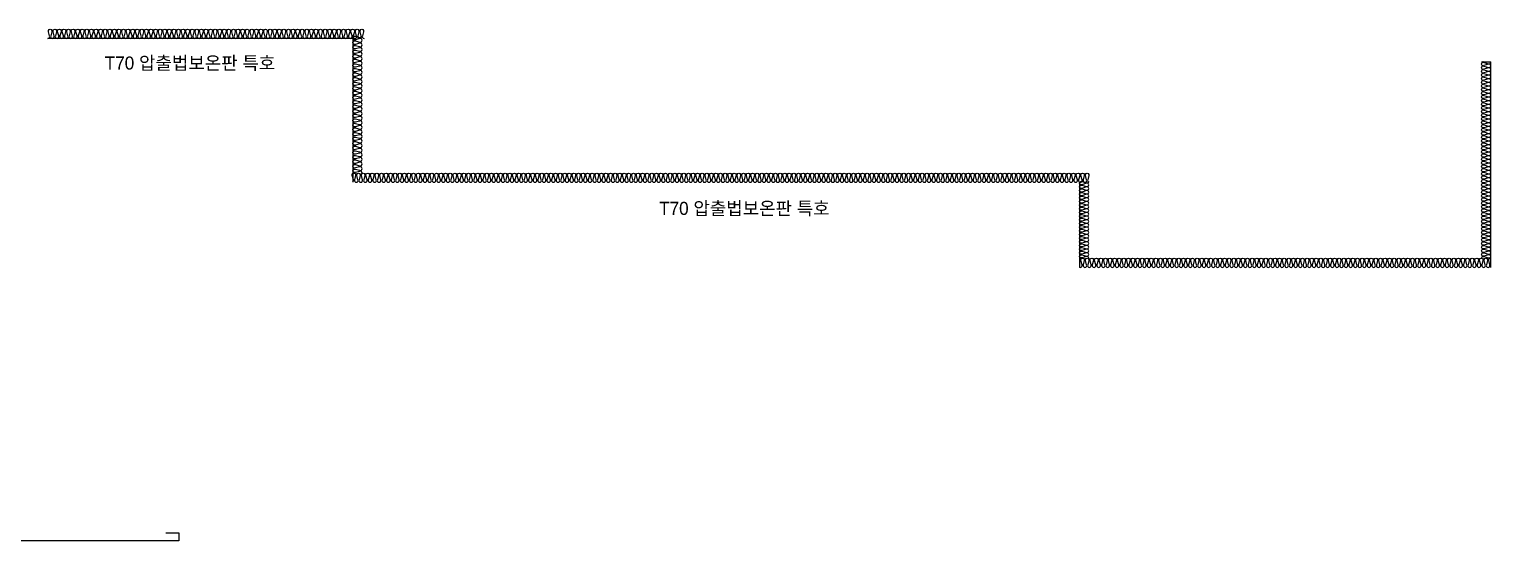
# Model space of a CAD drawing. Header units: millimetres. Extents: x -75040 to 92617, y -36837 to 48530.
# Drawn here: x 77658 to 88820, y -4460 to -550 of the extents above; entities that cross this region are included whole.
import ezdxf

# ---------------------------------------------------------------- set-up
doc = ezdxf.new("R2010")
doc.units = ezdxf.units.MM
doc.header["$LTSCALE"] = 60
for name, color, linetype in [('A-HAT-MATL', 8, 'Continuous'), ('A-버림CONC', 5, 'Continuous'), ('ISL', 251, 'Continuous')]:
    doc.layers.add(name, color=color, linetype=linetype)
doc.layers.add('NOPLOT-TEXT', color=11, linetype='Continuous', plot=False)
doc.styles.add('Gtx', font='')
doc.styles.get('Gtx').set_extended_font_data('Dotum')

msp = doc.modelspace()

# ---------------------------------------------------------------- linework, layer by layer
at = {"layer": 'A-HAT-MATL'}
for p, q in [((80130, -620), (77800, -620)), ((80130, -620), (80130, -1720)), ((88750, -800), (88820, -800)), ((88820, -2370), (88820, -800)), ((85680, -1720), (85680, -2370))]:
    msp.add_line(p, q, dxfattribs=at)
at = {"layer": 'A-HAT-MATL', "elevation": 0}
for points in [[(77800, -620, 0.5248557), (77813.1, -601), (77804.4, -569, -1.4491979), (77830.6, -569), (77821.9, -601, 0.5248557), (77835, -620, 0.5248557), (77848.1, -601), (77839.4, -569, -1.4491979), (77865.6, -569), (77856.9, -601, 0.5248557), (77870, -620, 0.5248557), (77883.1, -601), (77874.4, -569, -1.4491979), (77900.6, -569), (77891.9, -601, 0.5248557), (77905, -620, 0.5248557), (77918.1, -601), (77909.4, -569, -1.4491979), (77935.6, -569), (77926.9, -601, 0.5248557), (77940, -620, 0.5248557), (77953.1, -601), (77944.4, -569, -1.4491979), (77970.6, -569), (77961.9, -601, 0.5248557), (77975, -620, 0.5248557), (77988.1, -601), (77979.4, -569, -1.4491979), (78005.6, -569), (77996.9, -601, 0.5248557), (78010, -620, 0.5248557), (78023.1, -601), (78014.4, -569, -1.4491979), (78040.6, -569), (78031.9, -601, 0.5248557), (78045, -620, 0.5248557), (78058.1, -601), (78049.4, -569, -1.4491979), (78075.6, -569), (78066.9, -601, 0.5248557), (78080, -620, 0.5248557), (78093.1, -601), (78084.4, -569, -1.4491979), (78110.6, -569), (78101.9, -601, 0.5248557), (78115, -620, 0.5248557), (78128.1, -601), (78119.4, -569, -1.4491979), (78145.6, -569), (78136.9, -601, 0.5248557), (78150, -620, 0.5248557), (78163.1, -601), (78154.4, -569, -1.4491979), (78180.6, -569), (78171.9, -601, 0.5248557), (78185, -620, 0.5248557), (78198.1, -601), (78189.4, -569, -1.4491979), (78215.6, -569), (78206.9, -601, 0.5248557), (78220, -620, 0.5248557), (78233.1, -601), (78224.4, -569, -1.4491979), (78250.6, -569), (78241.9, -601, 0.5248557), (78255, -620, 0.5248557), (78268.1, -601), (78259.4, -569, -1.4491979), (78285.6, -569), (78276.9, -601, 0.5248557), (78290, -620, 0.5248557), (78303.1, -601), (78294.4, -569, -1.4491979), (78320.6, -569), (78311.9, -601, 0.5248557), (78325, -620, 0.5248557), (78338.1, -601), (78329.4, -569, -1.4491979), (78355.6, -569), (78346.9, -601, 0.5248557), (78360, -620, 0.5248557), (78373.1, -601), (78364.4, -569, -1.4491979), (78390.6, -569), (78381.9, -601, 0.5248557), (78395, -620, 0.5248557), (78408.1, -601), (78399.4, -569, -1.4491979), (78425.6, -569), (78416.9, -601, 0.5248557), (78430, -620, 0.5248557), (78443.1, -601), (78434.4, -569, -1.4491979), (78460.6, -569), (78451.9, -601, 0.5248557), (78465, -620, 0.5248557), (78478.1, -601), (78469.4, -569, -1.4491979), (78495.6, -569), (78486.9, -601, 0.5248557), (78500, -620, 0.5248557), (78513.1, -601), (78504.4, -569, -1.4491979), (78530.6, -569), (78521.9, -601, 0.5248557), (78535, -620, 0.5248557), (78548.1, -601), (78539.4, -569, -1.4491979), (78565.6, -569), (78556.9, -601, 0.5248557), (78570, -620, 0.5248557), (78583.1, -601), (78574.4, -569, -1.4491979), (78600.6, -569), (78591.9, -601, 0.5248557), (78605, -620, 0.5248557), (78618.1, -601), (78609.4, -569, -1.4491979), (78635.6, -569), (78626.9, -601, 0.5248557), (78640, -620, 0.5248557), (78653.1, -601), (78644.4, -569, -1.4491979), (78670.6, -569), (78661.9, -601, 0.5248557), (78675, -620, 0.5248557), (78688.1, -601), (78679.4, -569, -1.4491979), (78705.6, -569), (78696.9, -601, 0.5248557), (78710, -620, 0.5248557), (78723.1, -601), (78714.4, -569, -1.4491979), (78740.6, -569), (78731.9, -601, 0.5248557), (78745, -620, 0.5248557), (78758.1, -601), (78749.4, -569, -1.4491979), (78775.6, -569), (78766.9, -601, 0.5248557), (78780, -620, 0.5248557), (78793.1, -601), (78784.4, -569, -1.4491979), (78810.6, -569), (78801.9, -601, 0.5248557), (78815, -620, 0.5248557), (78828.1, -601), (78819.4, -569, -1.4491979), (78845.6, -569), (78836.9, -601, 0.5248557), (78850, -620, 0.5248557), (78863.1, -601), (78854.4, -569, -1.4491979), (78880.6, -569), (78871.9, -601, 0.5248557), (78885, -620, 0.5248557), (78898.1, -601), (78889.4, -569, -1.4491979), (78915.6, -569), (78906.9, -601, 0.5248557), (78920, -620, 0.5248557), (78933.1, -601), (78924.4, -569, -1.4491979), (78950.6, -569), (78941.9, -601, 0.5248557), (78955, -620, 0.5248557), (78968.1, -601), (78959.4, -569, -1.4491979), (78985.6, -569), (78976.9, -601, 0.5248557), (78990, -620, 0.5248557), (79003.1, -601), (78994.4, -569, -1.4491979), (79020.6, -569), (79011.9, -601, 0.5248557), (79025, -620, 0.5248557), (79038.1, -601), (79029.4, -569, -1.4491979), (79055.6, -569), (79046.9, -601, 0.5248557), (79060, -620, 0.5248557), (79073.1, -601), (79064.4, -569, -1.4491979), (79090.6, -569), (79081.9, -601, 0.5248557), (79095, -620, 0.5248557), (79108.1, -601), (79099.4, -569, -1.4491979), (79125.6, -569), (79116.9, -601, 0.5248557), (79130, -620, 0.5248557), (79143.1, -601), (79134.4, -569, -1.4491979), (79160.6, -569), (79151.9, -601, 0.5248557), (79165, -620, 0.5248557), (79178.1, -601), (79169.4, -569, -1.4491979), (79195.6, -569), (79186.9, -601, 0.5248557), (79200, -620, 0.5248557), (79213.1, -601), (79204.4, -569, -1.4491979), (79230.6, -569), (79221.9, -601, 0.5248557), (79235, -620, 0.5248557), (79248.1, -601), (79239.4, -569, -1.4491979), (79265.6, -569), (79256.9, -601, 0.5248557), (79270, -620, 0.5248557), (79283.1, -601), (79274.4, -569, -1.4491979), (79300.6, -569), (79291.9, -601, 0.5248557), (79305, -620, 0.5248557), (79318.1, -601), (79309.4, -569, -1.4491979), (79335.6, -569), (79326.9, -601, 0.5248557), (79340, -620, 0.5248557), (79353.1, -601), (79344.4, -569, -1.4491979), (79370.6, -569), (79361.9, -601, 0.5248557), (79375, -620, 0.5248557), (79388.1, -601), (79379.4, -569, -1.4491979), (79405.6, -569), (79396.9, -601, 0.5248557), (79410, -620, 0.5248557), (79423.1, -601), (79414.4, -569, -1.4491979), (79440.6, -569), (79431.9, -601, 0.5248557), (79445, -620, 0.5248557), (79458.1, -601), (79449.4, -569, -1.4491979), (79475.6, -569), (79466.9, -601, 0.5248557), (79480, -620, 0.5248557), (79493.1, -601), (79484.4, -569, -1.4491979), (79510.6, -569), (79501.9, -601, 0.5248557), (79515, -620, 0.5248557), (79528.1, -601), (79519.4, -569, -1.4491979), (79545.6, -569), (79536.9, -601, 0.5248557), (79550, -620, 0.5248557), (79563.1, -601), (79554.4, -569, -1.4491979), (79580.6, -569), (79571.9, -601, 0.5248557), (79585, -620, 0.5248557), (79598.1, -601), (79589.4, -569, -1.4491979), (79615.6, -569), (79606.9, -601, 0.5248557), (79620, -620, 0.5248557), (79633.1, -601), (79624.4, -569, -1.4491979), (79650.6, -569), (79641.9, -601, 0.5248557), (79655, -620, 0.5248557), (79668.1, -601), (79659.4, -569, -1.4491979), (79685.6, -569), (79676.9, -601, 0.5248557), (79690, -620, 0.5248557), (79703.1, -601), (79694.4, -569, -1.4491979), (79720.6, -569), (79711.9, -601, 0.5248557), (79725, -620, 0.5248557), (79738.1, -601), (79729.4, -569, -1.4491979), (79755.6, -569), (79746.9, -601, 0.5248557), (79760, -620, 0.5248557), (79773.1, -601), (79764.4, -569, -1.4491979), (79790.6, -569), (79781.9, -601, 0.5248557), (79795, -620, 0.5248557), (79808.1, -601), (79799.4, -569, -1.4491979), (79825.6, -569), (79816.9, -601, 0.5248557), (79830, -620, 0.5248557), (79843.1, -601), (79834.4, -569, -1.4491979), (79860.6, -569), (79851.9, -601, 0.5248557), (79865, -620, 0.5248557), (79878.1, -601), (79869.4, -569, -1.4491979), (79895.6, -569), (79886.9, -601, 0.5248557), (79900, -620, 0.5248557), (79913.1, -601), (79904.4, -569, -1.4491979), (79930.6, -569), (79921.9, -601, 0.5248557), (79935, -620, 0.5248557), (79948.1, -601), (79939.4, -569, -1.4491979), (79965.6, -569), (79956.9, -601, 0.5248557), (79970, -620, 0.5248557), (79983.1, -601), (79974.4, -569, -1.4491979), (80000.6, -569), (79991.9, -601, 0.5248557), (80005, -620, 0.5248557), (80018.1, -601), (80009.4, -569, -1.4491979), (80035.6, -569), (80026.9, -601, 0.5248557), (80040, -620, 0.5248557), (80053.1, -601), (80044.4, -569, -1.4491979), (80070.6, -569), (80061.9, -601, 0.5248557), (80075, -620, 0.5248557), (80088.1, -601), (80079.4, -569, -1.4491979), (80105.6, -569), (80096.9, -601, 0.5248557), (80110, -620, 0.5248557), (80123.1, -601), (80114.4, -569, -1.4491979), (80140.6, -569), (80131.9, -601, 0.5248557), (80145, -620, 0.5248557), (80158.1, -601), (80149.4, -569, -1.4491979), (80175.6, -569), (80166.9, -601, 0.5248557), (80180, -620, 0.5248557), (80193.1, -601), (80184.4, -569, -1.4491979), (80210.6, -569), (80201.9, -601, 0.5248557), (80215, -620)], [(80200, -1650, 0.5248557), (80181, -1636.9), (80149, -1645.6, -1.4491979), (80149, -1619.4), (80181, -1628.1, 0.5248557), (80200, -1615, 0.5248557), (80181, -1601.9), (80149, -1610.6, -1.4491979), (80149, -1584.4), (80181, -1593.1, 0.5248557), (80200, -1580, 0.5248557), (80181, -1566.9), (80149, -1575.6, -1.4491979), (80149, -1549.4), (80181, -1558.1, 0.5248557), (80200, -1545, 0.5248557), (80181, -1531.9), (80149, -1540.6, -1.4491979), (80149, -1514.4), (80181, -1523.1, 0.5248557), (80200, -1510, 0.5248557), (80181, -1496.9), (80149, -1505.6, -1.4491979), (80149, -1479.4), (80181, -1488.1, 0.5248557), (80200, -1475, 0.5248557), (80181, -1461.9), (80149, -1470.6, -1.4491979), (80149, -1444.4), (80181, -1453.1, 0.5248557), (80200, -1440, 0.5248557), (80181, -1426.9), (80149, -1435.6, -1.4491979), (80149, -1409.4), (80181, -1418.1, 0.5248557), (80200, -1405, 0.5248557), (80181, -1391.9), (80149, -1400.6, -1.4491979), (80149, -1374.4), (80181, -1383.1, 0.5248557), (80200, -1370, 0.5248557), (80181, -1356.9), (80149, -1365.6, -1.4491979), (80149, -1339.4), (80181, -1348.1, 0.5248557), (80200, -1335, 0.5248557), (80181, -1321.9), (80149, -1330.6, -1.4491979), (80149, -1304.4), (80181, -1313.1, 0.5248557), (80200, -1300, 0.5248557), (80181, -1286.9), (80149, -1295.6, -1.4491979), (80149, -1269.4), (80181, -1278.1, 0.5248557), (80200, -1265, 0.5248557), (80181, -1251.9), (80149, -1260.6, -1.4491979), (80149, -1234.4), (80181, -1243.1, 0.5248557), (80200, -1230, 0.5248557), (80181, -1216.9), (80149, -1225.6, -1.4491979), (80149, -1199.4), (80181, -1208.1, 0.5248557), (80200, -1195, 0.5248557), (80181, -1181.9), (80149, -1190.6, -1.4491979), (80149, -1164.4), (80181, -1173.1, 0.5248557), (80200, -1160, 0.5248557), (80181, -1146.9), (80149, -1155.6, -1.4491979), (80149, -1129.4), (80181, -1138.1, 0.5248557), (80200, -1125, 0.5248557), (80181, -1111.9), (80149, -1120.6, -1.4491979), (80149, -1094.4), (80181, -1103.1, 0.5248557), (80200, -1090, 0.5248557), (80181, -1076.9), (80149, -1085.6, -1.4491979), (80149, -1059.4), (80181, -1068.1, 0.5248557), (80200, -1055, 0.5248557), (80181, -1041.9), (80149, -1050.6, -1.4491979), (80149, -1024.4), (80181, -1033.1, 0.5248557), (80200, -1020, 0.5248557), (80181, -1006.9), (80149, -1015.6, -1.4491979), (80149, -989.4), (80181, -998.1, 0.5248557), (80200, -985, 0.5248557), (80181, -971.9), (80149, -980.6, -1.4491979), (80149, -954.4), (80181, -963.1, 0.5248557), (80200, -950, 0.5248557), (80181, -936.9), (80149, -945.6, -1.4491979), (80149, -919.4), (80181, -928.1, 0.5248557), (80200, -915, 0.5248557), (80181, -901.9), (80149, -910.6, -1.4491979), (80149, -884.4), (80181, -893.1, 0.5248557), (80200, -880, 0.5248557), (80181, -866.9), (80149, -875.6, -1.4491979), (80149, -849.4), (80181, -858.1, 0.5248557), (80200, -845, 0.5248557), (80181, -831.9), (80149, -840.6, -1.4491979), (80149, -814.4), (80181, -823.1, 0.5248557), (80200, -810, 0.5248557), (80181, -796.9), (80149, -805.6, -1.4491979), (80149, -779.4), (80181, -788.1, 0.5248557), (80200, -775, 0.5248557), (80181, -761.9), (80149, -770.6, -1.4491979), (80149, -744.4), (80181, -753.1, 0.5248557), (80200, -740, 0.5248557), (80181, -726.9), (80149, -735.6, -1.4491979), (80149, -709.4), (80181, -718.1, 0.5248557), (80200, -705, 0.5248557), (80181, -691.9), (80149, -700.6, -1.4491979), (80149, -674.4), (80181, -683.1, 0.5248557), (80200, -670, 0.5248557), (80181, -656.9), (80149, -665.6, -1.4491979), (80149, -639.4), (80181, -648.1, 0.5248557), (80200, -635, 0.5248557), (80181, -621.9), (80149, -630.6, -1.4491979), (80149, -604.4), (80181, -613.1, 0.5248557), (80200, -600)], [(88750, -2300, -0.5092668), (88767, -2287.6), (88803, -2298.3, 1.3725934), (88803, -2273.6), (88767, -2284.3, -0.5092668), (88750, -2272, -0.5092668), (88767, -2259.6), (88803, -2270.3, 1.3725934), (88803, -2245.6), (88767, -2256.3, -0.5092668), (88750, -2244, -0.5092668), (88767, -2231.6), (88803, -2242.3, 1.3725934), (88803, -2217.6), (88767, -2228.3, -0.5092668), (88750, -2216, -0.5092668), (88767, -2203.6), (88803, -2214.3, 1.3725934), (88803, -2189.6), (88767, -2200.3, -0.5092668), (88750, -2188, -0.5092668), (88767, -2175.6), (88803, -2186.3, 1.3725934), (88803, -2161.6), (88767, -2172.3, -0.5092668), (88750, -2160, -0.5092668), (88767, -2147.6), (88803, -2158.3, 1.3725934), (88803, -2133.6), (88767, -2144.3, -0.5092668), (88750, -2132, -0.5092668), (88767, -2119.6), (88803, -2130.3, 1.3725934), (88803, -2105.6), (88767, -2116.3, -0.5092668), (88750, -2104, -0.5092668), (88767, -2091.6), (88803, -2102.3, 1.3725934), (88803, -2077.6), (88767, -2088.3, -0.5092668), (88750, -2076, -0.5092668), (88767, -2063.6), (88803, -2074.3, 1.3725934), (88803, -2049.6), (88767, -2060.3, -0.5092668), (88750, -2048, -0.5092668), (88767, -2035.6), (88803, -2046.3, 1.3725934), (88803, -2021.6), (88767, -2032.3, -0.5092668), (88750, -2020, -0.5092668), (88767, -2007.6), (88803, -2018.3, 1.3725934), (88803, -1993.6), (88767, -2004.3, -0.5092668), (88750, -1992, -0.5092668), (88767, -1979.6), (88803, -1990.3, 1.3725934), (88803, -1965.6), (88767, -1976.3, -0.5092668), (88750, -1964, -0.5092668), (88767, -1951.6), (88803, -1962.3, 1.3725934), (88803, -1937.6), (88767, -1948.3, -0.5092668), (88750, -1936, -0.5092668), (88767, -1923.6), (88803, -1934.3, 1.3725934), (88803, -1909.6), (88767, -1920.3, -0.5092668), (88750, -1908, -0.5092668), (88767, -1895.6), (88803, -1906.3, 1.3725934), (88803, -1881.6), (88767, -1892.3, -0.5092668), (88750, -1880, -0.5092668), (88767, -1867.6), (88803, -1878.3, 1.3725934), (88803, -1853.6), (88767, -1864.3, -0.5092668), (88750, -1852, -0.5092668), (88767, -1839.6), (88803, -1850.3, 1.3725934), (88803, -1825.6), (88767, -1836.3, -0.5092668), (88750, -1824, -0.5092668), (88767, -1811.6), (88803, -1822.3, 1.3725934), (88803, -1797.6), (88767, -1808.3, -0.5092668), (88750, -1796, -0.5092668), (88767, -1783.6), (88803, -1794.3, 1.3725934), (88803, -1769.6), (88767, -1780.3, -0.5092668), (88750, -1768, -0.5092668), (88767, -1755.6), (88803, -1766.3, 1.3725934), (88803, -1741.6), (88767, -1752.3, -0.5092668), (88750, -1740, -0.5092668), (88767, -1727.6), (88803, -1738.3, 1.3725934), (88803, -1713.6), (88767, -1724.3, -0.5092668), (88750, -1712, -0.5092668), (88767, -1699.6), (88803, -1710.3, 1.3725934), (88803, -1685.6), (88767, -1696.3, -0.5092668), (88750, -1684, -0.5092668), (88767, -1671.6), (88803, -1682.3, 1.3725934), (88803, -1657.6), (88767, -1668.3, -0.5092668), (88750, -1656, -0.5092668), (88767, -1643.6), (88803, -1654.3, 1.3725934), (88803, -1629.6), (88767, -1640.3, -0.5092668), (88750, -1628, -0.5092668), (88767, -1615.6), (88803, -1626.3, 1.3725934), (88803, -1601.6), (88767, -1612.3, -0.5092668), (88750, -1600, -0.5092668), (88767, -1587.6), (88803, -1598.3, 1.3725934), (88803, -1573.6), (88767, -1584.3, -0.5092668), (88750, -1572, -0.5092668), (88767, -1559.6), (88803, -1570.3, 1.3725934), (88803, -1545.6), (88767, -1556.3, -0.5092668), (88750, -1544, -0.5092668), (88767, -1531.6), (88803, -1542.3, 1.3725934), (88803, -1517.6), (88767, -1528.3, -0.5092668), (88750, -1516, -0.5092668), (88767, -1503.6), (88803, -1514.3, 1.3725934), (88803, -1489.6), (88767, -1500.3, -0.5092668), (88750, -1488, -0.5092668), (88767, -1475.6), (88803, -1486.3, 1.3725934), (88803, -1461.6), (88767, -1472.3, -0.5092668), (88750, -1460, -0.5092668), (88767, -1447.6), (88803, -1458.3, 1.3725934), (88803, -1433.6), (88767, -1444.3, -0.5092668), (88750, -1432, -0.5092668), (88767, -1419.6), (88803, -1430.3, 1.3725934), (88803, -1405.6), (88767, -1416.3, -0.5092668), (88750, -1404, -0.5092668), (88767, -1391.6), (88803, -1402.3, 1.3725934), (88803, -1377.6), (88767, -1388.3, -0.5092668), (88750, -1376, -0.5092668), (88767, -1363.6), (88803, -1374.3, 1.3725934), (88803, -1349.6), (88767, -1360.3, -0.5092668), (88750, -1348, -0.5092668), (88767, -1335.6), (88803, -1346.3, 1.3725934), (88803, -1321.6), (88767, -1332.3, -0.5092668), (88750, -1320, -0.5092668), (88767, -1307.6), (88803, -1318.3, 1.3725934), (88803, -1293.6), (88767, -1304.3, -0.5092668), (88750, -1292, -0.5092668), (88767, -1279.6), (88803, -1290.3, 1.3725934), (88803, -1265.6), (88767, -1276.3, -0.5092668), (88750, -1264, -0.5092668), (88767, -1251.6), (88803, -1262.3, 1.3725934), (88803, -1237.6), (88767, -1248.3, -0.5092668), (88750, -1236, -0.5092668), (88767, -1223.6), (88803, -1234.3, 1.3725934), (88803, -1209.6), (88767, -1220.3, -0.5092668), (88750, -1208, -0.5092668), (88767, -1195.6), (88803, -1206.3, 1.3725934), (88803, -1181.6), (88767, -1192.3, -0.5092668), (88750, -1180, -0.5092668), (88767, -1167.6), (88803, -1178.3, 1.3725934), (88803, -1153.6), (88767, -1164.3, -0.5092668), (88750, -1152, -0.5092668), (88767, -1139.6), (88803, -1150.3, 1.3725934), (88803, -1125.6), (88767, -1136.3, -0.5092668), (88750, -1124, -0.5092668), (88767, -1111.6), (88803, -1122.3, 1.3725934), (88803, -1097.6), (88767, -1108.3, -0.5092668), (88750, -1096, -0.5092668), (88767, -1083.6), (88803, -1094.3, 1.3725934), (88803, -1069.6), (88767, -1080.3, -0.5092668), (88750, -1068, -0.5092668), (88767, -1055.6), (88803, -1066.3, 1.3725934), (88803, -1041.6), (88767, -1052.3, -0.5092668), (88750, -1040, -0.5092668), (88767, -1027.6), (88803, -1038.3, 1.3725934), (88803, -1013.6), (88767, -1024.3, -0.5092668), (88750, -1012, -0.5092668), (88767, -999.6), (88803, -1010.3, 1.3725934), (88803, -985.6), (88767, -996.3, -0.5092668), (88750, -984, -0.5092668), (88767, -971.6), (88803, -982.3, 1.3725934), (88803, -957.6), (88767, -968.3, -0.5092668), (88750, -956, -0.5092668), (88767, -943.6), (88803, -954.3, 1.3725934), (88803, -929.6), (88767, -940.3, -0.5092668), (88750, -928, -0.5092668), (88767, -915.6), (88803, -926.3, 1.3725934), (88803, -901.6), (88767, -912.3, -0.5092668), (88750, -900, -0.5092668), (88767, -887.6), (88803, -898.3, 1.3725934), (88803, -873.6), (88767, -884.3, -0.5092668), (88750, -872, -0.5092668), (88767, -859.6), (88803, -870.3, 1.3725934), (88803, -845.6), (88767, -856.3, -0.5092668), (88750, -844, -0.5092668), (88767, -831.6), (88803, -842.3, 1.3725934), (88803, -817.6), (88767, -828.3, -0.5092668), (88750, -816, -0.5092668), (88767, -803.6), (88803, -814.3, 0.5579992), (88819.8, -800, 0.5579992)], [(80130, -1715.8, 0.2923947), (80133.1, -1701), (80124.4, -1669, -1.4491979), (80150.6, -1669), (80141.9, -1701, 0.5248557), (80155, -1720, 0.5248557), (80168.1, -1701), (80159.4, -1669, -1.4491979), (80185.6, -1669), (80176.9, -1701, 0.5248557), (80190, -1720, 0.5248557), (80203.1, -1701), (80194.4, -1669, -1.4491979), (80220.6, -1669), (80211.9, -1701, 0.5248557), (80225, -1720, 0.5248557), (80238.1, -1701), (80229.4, -1669, -1.4491979), (80255.6, -1669), (80246.9, -1701, 0.5248557), (80260, -1720, 0.5248557), (80273.1, -1701), (80264.4, -1669, -1.4491979), (80290.6, -1669), (80281.9, -1701, 0.5248557), (80295, -1720, 0.5248557), (80308.1, -1701), (80299.4, -1669, -1.4491979), (80325.6, -1669), (80316.9, -1701, 0.5248557), (80330, -1720, 0.5248557), (80343.1, -1701), (80334.4, -1669, -1.4491979), (80360.6, -1669), (80351.9, -1701, 0.5248557), (80365, -1720, 0.5248557), (80378.1, -1701), (80369.4, -1669, -1.4491979), (80395.6, -1669), (80386.9, -1701, 0.5248557), (80400, -1720, 0.5248557), (80413.1, -1701), (80404.4, -1669, -1.4491979), (80430.6, -1669), (80421.9, -1701, 0.5248557), (80435, -1720, 0.5248557), (80448.1, -1701), (80439.4, -1669, -1.4491979), (80465.6, -1669), (80456.9, -1701, 0.5248557), (80470, -1720, 0.5248557), (80483.1, -1701), (80474.4, -1669, -1.4491979), (80500.6, -1669), (80491.9, -1701, 0.5248557), (80505, -1720, 0.5248557), (80518.1, -1701), (80509.4, -1669, -1.4491979), (80535.6, -1669), (80526.9, -1701, 0.5248557), (80540, -1720, 0.5248557), (80553.1, -1701), (80544.4, -1669, -1.4491979), (80570.6, -1669), (80561.9, -1701, 0.5248557), (80575, -1720, 0.5248557), (80588.1, -1701), (80579.4, -1669, -1.4491979), (80605.6, -1669), (80596.9, -1701, 0.5248557), (80610, -1720, 0.5248557), (80623.1, -1701), (80614.4, -1669, -1.4491979), (80640.6, -1669), (80631.9, -1701, 0.5248557), (80645, -1720, 0.5248557), (80658.1, -1701), (80649.4, -1669, -1.4491979), (80675.6, -1669), (80666.9, -1701, 0.5248557), (80680, -1720, 0.5248557), (80693.1, -1701), (80684.4, -1669, -1.4491979), (80710.6, -1669), (80701.9, -1701, 0.5248557), (80715, -1720, 0.5248557), (80728.1, -1701), (80719.4, -1669, -1.4491979), (80745.6, -1669), (80736.9, -1701, 0.5248557), (80750, -1720, 0.5248557), (80763.1, -1701), (80754.4, -1669, -1.4491979), (80780.6, -1669), (80771.9, -1701, 0.5248557), (80785, -1720, 0.5248557), (80798.1, -1701), (80789.4, -1669, -1.4491979), (80815.6, -1669), (80806.9, -1701, 0.5248557), (80820, -1720, 0.5248557), (80833.1, -1701), (80824.4, -1669, -1.4491979), (80850.6, -1669), (80841.9, -1701, 0.5248557), (80855, -1720, 0.5248557), (80868.1, -1701), (80859.4, -1669, -1.4491979), (80885.6, -1669), (80876.9, -1701, 0.5248557), (80890, -1720, 0.5248557), (80903.1, -1701), (80894.4, -1669, -1.4491979), (80920.6, -1669), (80911.9, -1701, 0.5248557), (80925, -1720, 0.5248557), (80938.1, -1701), (80929.4, -1669, -1.4491979), (80955.6, -1669), (80946.9, -1701, 0.5248557), (80960, -1720, 0.5248557), (80973.1, -1701), (80964.4, -1669, -1.4491979), (80990.6, -1669), (80981.9, -1701, 0.5248557), (80995, -1720, 0.5248557), (81008.1, -1701), (80999.4, -1669, -1.4491979), (81025.6, -1669), (81016.9, -1701, 0.5248557), (81030, -1720, 0.5248557), (81043.1, -1701), (81034.4, -1669, -1.4491979), (81060.6, -1669), (81051.9, -1701, 0.5248557), (81065, -1720, 0.5248557), (81078.1, -1701), (81069.4, -1669, -1.4491979), (81095.6, -1669), (81086.9, -1701, 0.5248557), (81100, -1720, 0.5248557), (81113.1, -1701), (81104.4, -1669, -1.4491979), (81130.6, -1669), (81121.9, -1701, 0.5248557), (81135, -1720, 0.5248557), (81148.1, -1701), (81139.4, -1669, -1.4491979), (81165.6, -1669), (81156.9, -1701, 0.5248557), (81170, -1720, 0.5248557), (81183.1, -1701), (81174.4, -1669, -1.4491979), (81200.6, -1669), (81191.9, -1701, 0.5248557), (81205, -1720, 0.5248557), (81218.1, -1701), (81209.4, -1669, -1.4491979), (81235.6, -1669), (81226.9, -1701, 0.5248557), (81240, -1720, 0.5248557), (81253.1, -1701), (81244.4, -1669, -1.4491979), (81270.6, -1669), (81261.9, -1701, 0.5248557), (81275, -1720, 0.5248557), (81288.1, -1701), (81279.4, -1669, -1.4491979), (81305.6, -1669), (81296.9, -1701, 0.5248557), (81310, -1720, 0.5248557), (81323.1, -1701), (81314.4, -1669, -1.4491979), (81340.6, -1669), (81331.9, -1701, 0.5248557), (81345, -1720, 0.5248557), (81358.1, -1701), (81349.4, -1669, -1.4491979), (81375.6, -1669), (81366.9, -1701, 0.5248557), (81380, -1720, 0.5248557), (81393.1, -1701), (81384.4, -1669, -1.4491979), (81410.6, -1669), (81401.9, -1701, 0.5248557), (81415, -1720, 0.5248557), (81428.1, -1701), (81419.4, -1669, -1.4491979), (81445.6, -1669), (81436.9, -1701, 0.5248557), (81450, -1720, 0.5248557), (81463.1, -1701), (81454.4, -1669, -1.4491979), (81480.6, -1669), (81471.9, -1701, 0.5248557), (81485, -1720, 0.5248557), (81498.1, -1701), (81489.4, -1669, -1.4491979), (81515.6, -1669), (81506.9, -1701, 0.5248557), (81520, -1720, 0.5248557), (81533.1, -1701), (81524.4, -1669, -1.4491979), (81550.6, -1669), (81541.9, -1701, 0.5248557), (81555, -1720, 0.5248557), (81568.1, -1701), (81559.4, -1669, -1.4491979), (81585.6, -1669), (81576.9, -1701, 0.5248557), (81590, -1720, 0.5248557), (81603.1, -1701), (81594.4, -1669, -1.4491979), (81620.6, -1669), (81611.9, -1701, 0.5248557), (81625, -1720, 0.5248557), (81638.1, -1701), (81629.4, -1669, -1.4491979), (81655.6, -1669), (81646.9, -1701, 0.5248557), (81660, -1720, 0.5248557), (81673.1, -1701), (81664.4, -1669, -1.4491979), (81690.6, -1669), (81681.9, -1701, 0.5248557), (81695, -1720, 0.5248557), (81708.1, -1701), (81699.4, -1669, -1.4491979), (81725.6, -1669), (81716.9, -1701, 0.5248557), (81730, -1720, 0.5248557), (81743.1, -1701), (81734.4, -1669, -1.4491979), (81760.6, -1669), (81751.9, -1701, 0.5248557), (81765, -1720, 0.5248557), (81778.1, -1701), (81769.4, -1669, -1.4491979), (81795.6, -1669), (81786.9, -1701, 0.5248557), (81800, -1720, 0.5248557), (81813.1, -1701), (81804.4, -1669, -1.4491979), (81830.6, -1669), (81821.9, -1701, 0.5248557), (81835, -1720, 0.5248557), (81848.1, -1701), (81839.4, -1669, -1.4491979), (81865.6, -1669), (81856.9, -1701, 0.5248557), (81870, -1720, 0.5248557), (81883.1, -1701), (81874.4, -1669, -1.4491979), (81900.6, -1669), (81891.9, -1701, 0.5248557), (81905, -1720, 0.5248557), (81918.1, -1701), (81909.4, -1669, -1.4491979), (81935.6, -1669), (81926.9, -1701, 0.5248557), (81940, -1720, 0.5248557), (81953.1, -1701), (81944.4, -1669, -1.4491979), (81970.6, -1669), (81961.9, -1701, 0.5248557), (81975, -1720, 0.5248557), (81988.1, -1701), (81979.4, -1669, -1.4491979), (82005.6, -1669), (81996.9, -1701, 0.5248557), (82010, -1720, 0.5248557), (82023.1, -1701), (82014.4, -1669, -1.4491979), (82040.6, -1669), (82031.9, -1701, 0.5248557), (82045, -1720, 0.5248557), (82058.1, -1701), (82049.4, -1669, -1.4491979), (82075.6, -1669), (82066.9, -1701, 0.5248557), (82080, -1720, 0.5248557), (82093.1, -1701), (82084.4, -1669, -1.4491979), (82110.6, -1669), (82101.9, -1701, 0.5248557), (82115, -1720, 0.5248557), (82128.1, -1701), (82119.4, -1669, -1.4491979), (82145.6, -1669), (82136.9, -1701, 0.5248557), (82150, -1720, 0.5248557), (82163.1, -1701), (82154.4, -1669, -1.4491979), (82180.6, -1669), (82171.9, -1701, 0.5248557), (82185, -1720, 0.5248557), (82198.1, -1701), (82189.4, -1669, -1.4491979), (82215.6, -1669), (82206.9, -1701, 0.5248557), (82220, -1720, 0.5248557), (82233.1, -1701), (82224.4, -1669, -1.4491979), (82250.6, -1669), (82241.9, -1701, 0.5248557), (82255, -1720, 0.5248557), (82268.1, -1701), (82259.4, -1669, -1.4491979), (82285.6, -1669), (82276.9, -1701, 0.5248557), (82290, -1720, 0.5248557), (82303.1, -1701), (82294.4, -1669, -1.4491979), (82320.6, -1669), (82311.9, -1701, 0.5248557), (82325, -1720, 0.5248557), (82338.1, -1701), (82329.4, -1669, -1.4491979), (82355.6, -1669), (82346.9, -1701, 0.5248557), (82360, -1720, 0.5248557), (82373.1, -1701), (82364.4, -1669, -1.4491979), (82390.6, -1669), (82381.9, -1701, 0.5248557), (82395, -1720, 0.5248557), (82408.1, -1701), (82399.4, -1669, -1.4491979), (82425.6, -1669), (82416.9, -1701, 0.5248557), (82430, -1720, 0.5248557), (82443.1, -1701), (82434.4, -1669, -1.4491979), (82460.6, -1669), (82451.9, -1701, 0.5248557), (82465, -1720, 0.5248557), (82478.1, -1701), (82469.4, -1669, -1.4491979), (82495.6, -1669), (82486.9, -1701, 0.5248557), (82500, -1720, 0.5248557), (82513.1, -1701), (82504.4, -1669, -1.4491979), (82530.6, -1669), (82521.9, -1701, 0.5248557), (82535, -1720, 0.5248557), (82548.1, -1701), (82539.4, -1669, -1.4491979), (82565.6, -1669), (82556.9, -1701, 0.5248557), (82570, -1720, 0.5248557), (82583.1, -1701), (82574.4, -1669, -1.4491979), (82600.6, -1669), (82591.9, -1701, 0.5248557), (82605, -1720, 0.5248557), (82618.1, -1701), (82609.4, -1669, -1.4491979), (82635.6, -1669), (82626.9, -1701, 0.5248557), (82640, -1720, 0.5248557), (82653.1, -1701), (82644.4, -1669, -1.4491979), (82670.6, -1669), (82661.9, -1701, 0.5248557), (82675, -1720, 0.5248557), (82688.1, -1701), (82679.4, -1669, -1.4491979), (82705.6, -1669), (82696.9, -1701, 0.5248557), (82710, -1720, 0.5248557), (82723.1, -1701), (82714.4, -1669, -1.4491979), (82740.6, -1669), (82731.9, -1701, 0.5248557), (82745, -1720, 0.5248557), (82758.1, -1701), (82749.4, -1669, -1.4491979), (82775.6, -1669), (82766.9, -1701, 0.5248557), (82780, -1720, 0.5248557), (82793.1, -1701), (82784.4, -1669, -1.4491979), (82810.6, -1669), (82801.9, -1701, 0.5248557), (82815, -1720, 0.5248557), (82828.1, -1701), (82819.4, -1669, -1.4491979), (82845.6, -1669), (82836.9, -1701, 0.5248557), (82850, -1720, 0.5248557), (82863.1, -1701), (82854.4, -1669, -1.4491979), (82880.6, -1669), (82871.9, -1701, 0.5248557), (82885, -1720, 0.5248557), (82898.1, -1701), (82889.4, -1669, -1.4491979), (82915.6, -1669), (82906.9, -1701, 0.5248557), (82920, -1720, 0.5248557), (82933.1, -1701), (82924.4, -1669, -1.4491979), (82950.6, -1669), (82941.9, -1701, 0.5248557), (82955, -1720, 0.5248557), (82968.1, -1701), (82959.4, -1669, -1.4491979), (82985.6, -1669), (82976.9, -1701, 0.5248557), (82990, -1720, 0.5248557), (83003.1, -1701), (82994.4, -1669, -1.4491979), (83020.6, -1669), (83011.9, -1701, 0.5248557), (83025, -1720, 0.5248557), (83038.1, -1701), (83029.4, -1669, -1.4491979), (83055.6, -1669), (83046.9, -1701, 0.5248557), (83060, -1720, 0.5248557), (83073.1, -1701), (83064.4, -1669, -1.4491979), (83090.6, -1669), (83081.9, -1701, 0.5248557), (83095, -1720, 0.5248557), (83108.1, -1701), (83099.4, -1669, -1.4491979), (83125.6, -1669), (83116.9, -1701, 0.5248557), (83130, -1720, 0.5248557), (83143.1, -1701), (83134.4, -1669, -1.4491979), (83160.6, -1669), (83151.9, -1701, 0.5248557), (83165, -1720, 0.5248557), (83178.1, -1701), (83169.4, -1669, -1.4491979), (83195.6, -1669), (83186.9, -1701, 0.5248557), (83200, -1720, 0.5248557), (83213.1, -1701), (83204.4, -1669, -1.4491979), (83230.6, -1669), (83221.9, -1701, 0.5248557), (83235, -1720, 0.5248557), (83248.1, -1701), (83239.4, -1669, -1.4491979), (83265.6, -1669), (83256.9, -1701, 0.5248557), (83270, -1720, 0.5248557), (83283.1, -1701), (83274.4, -1669, -1.4491979), (83300.6, -1669), (83291.9, -1701, 0.5248557), (83305, -1720, 0.5248557), (83318.1, -1701), (83309.4, -1669, -1.4491979), (83335.6, -1669), (83326.9, -1701, 0.5248557), (83340, -1720, 0.5248557), (83353.1, -1701), (83344.4, -1669, -1.4491979), (83370.6, -1669), (83361.9, -1701, 0.5248557), (83375, -1720, 0.5248557), (83388.1, -1701), (83379.4, -1669, -1.4491979), (83405.6, -1669), (83396.9, -1701, 0.5248557), (83410, -1720, 0.5248557), (83423.1, -1701), (83414.4, -1669, -1.4491979), (83440.6, -1669), (83431.9, -1701, 0.5248557), (83445, -1720, 0.5248557), (83458.1, -1701), (83449.4, -1669, -1.4491979), (83475.6, -1669), (83466.9, -1701, 0.5248557), (83480, -1720, 0.5248557), (83493.1, -1701), (83484.4, -1669, -1.4491979), (83510.6, -1669), (83501.9, -1701, 0.5248557), (83515, -1720, 0.5248557), (83528.1, -1701), (83519.4, -1669, -1.4491979), (83545.6, -1669), (83536.9, -1701, 0.5248557), (83550, -1720, 0.5248557), (83563.1, -1701), (83554.4, -1669, -1.4491979), (83580.6, -1669), (83571.9, -1701, 0.5248557), (83585, -1720, 0.5248557), (83598.1, -1701), (83589.4, -1669, -1.4491979), (83615.6, -1669), (83606.9, -1701, 0.5248557), (83620, -1720, 0.5248557), (83633.1, -1701), (83624.4, -1669, -1.4491979), (83650.6, -1669), (83641.9, -1701, 0.5248557), (83655, -1720, 0.5248557), (83668.1, -1701), (83659.4, -1669, -1.4491979), (83685.6, -1669), (83676.9, -1701, 0.5248557), (83690, -1720, 0.5248557), (83703.1, -1701), (83694.4, -1669, -1.4491979), (83720.6, -1669), (83711.9, -1701, 0.5248557), (83725, -1720, 0.5248557), (83738.1, -1701), (83729.4, -1669, -1.4491979), (83755.6, -1669), (83746.9, -1701, 0.5248557), (83760, -1720, 0.5248557), (83773.1, -1701), (83764.4, -1669, -1.4491979), (83790.6, -1669), (83781.9, -1701, 0.5248557), (83795, -1720, 0.5248557), (83808.1, -1701), (83799.4, -1669, -1.4491979), (83825.6, -1669), (83816.9, -1701, 0.5248557), (83830, -1720, 0.5248557), (83843.1, -1701), (83834.4, -1669, -1.4491979), (83860.6, -1669), (83851.9, -1701, 0.5248557), (83865, -1720, 0.5248557), (83878.1, -1701), (83869.4, -1669, -1.4491979), (83895.6, -1669), (83886.9, -1701, 0.5248557), (83900, -1720, 0.5248557), (83913.1, -1701), (83904.4, -1669, -1.4491979), (83930.6, -1669), (83921.9, -1701, 0.5248557), (83935, -1720, 0.5248557), (83948.1, -1701), (83939.4, -1669, -1.4491979), (83965.6, -1669), (83956.9, -1701, 0.5248557), (83970, -1720, 0.5248557), (83983.1, -1701), (83974.4, -1669, -1.4491979), (84000.6, -1669), (83991.9, -1701, 0.5248557), (84005, -1720, 0.5248557), (84018.1, -1701), (84009.4, -1669, -1.4491979), (84035.6, -1669), (84026.9, -1701, 0.5248557), (84040, -1720, 0.5248557), (84053.1, -1701), (84044.4, -1669, -1.4491979), (84070.6, -1669), (84061.9, -1701, 0.5248557), (84075, -1720, 0.5248557), (84088.1, -1701), (84079.4, -1669, -1.4491979), (84105.6, -1669), (84096.9, -1701, 0.5248557), (84110, -1720, 0.5248557), (84123.1, -1701), (84114.4, -1669, -1.4491979), (84140.6, -1669), (84131.9, -1701, 0.5248557), (84145, -1720, 0.5248557), (84158.1, -1701), (84149.4, -1669, -1.4491979), (84175.6, -1669), (84166.9, -1701, 0.5248557), (84180, -1720, 0.5248557), (84193.1, -1701), (84184.4, -1669, -1.4491979), (84210.6, -1669), (84201.9, -1701, 0.5248557), (84215, -1720, 0.5248557), (84228.1, -1701), (84219.4, -1669, -1.4491979), (84245.6, -1669), (84236.9, -1701, 0.5248557), (84250, -1720, 0.5248557), (84263.1, -1701), (84254.4, -1669, -1.4491979), (84280.6, -1669), (84271.9, -1701, 0.5248557), (84285, -1720, 0.5248557), (84298.1, -1701), (84289.4, -1669, -1.4491979), (84315.6, -1669), (84306.9, -1701, 0.5248557), (84320, -1720, 0.5248557), (84333.1, -1701), (84324.4, -1669, -1.4491979), (84350.6, -1669), (84341.9, -1701, 0.5248557), (84355, -1720, 0.5248557), (84368.1, -1701), (84359.4, -1669, -1.4491979), (84385.6, -1669), (84376.9, -1701, 0.5248557), (84390, -1720, 0.5248557), (84403.1, -1701), (84394.4, -1669, -1.4491979), (84420.6, -1669), (84411.9, -1701, 0.5248557), (84425, -1720, 0.5248557), (84438.1, -1701), (84429.4, -1669, -1.4491979), (84455.6, -1669), (84446.9, -1701, 0.5248557), (84460, -1720, 0.5248557), (84473.1, -1701), (84464.4, -1669, -1.4491979), (84490.6, -1669), (84481.9, -1701, 0.5248557), (84495, -1720, 0.5248557), (84508.1, -1701), (84499.4, -1669, -1.4491979), (84525.6, -1669), (84516.9, -1701, 0.5248557), (84530, -1720, 0.5248557), (84543.1, -1701), (84534.4, -1669, -1.4491979), (84560.6, -1669), (84551.9, -1701, 0.5248557), (84565, -1720, 0.5248557), (84578.1, -1701), (84569.4, -1669, -1.4491979), (84595.6, -1669), (84586.9, -1701, 0.5248557), (84600, -1720, 0.5248557), (84613.1, -1701), (84604.4, -1669, -1.4491979), (84630.6, -1669), (84621.9, -1701, 0.5248557), (84635, -1720, 0.5248557), (84648.1, -1701), (84639.4, -1669, -1.4491979), (84665.6, -1669), (84656.9, -1701, 0.5248557), (84670, -1720, 0.5248557), (84683.1, -1701), (84674.4, -1669, -1.4491979), (84700.6, -1669), (84691.9, -1701, 0.5248557), (84705, -1720, 0.5248557), (84718.1, -1701), (84709.4, -1669, -1.4491979), (84735.6, -1669), (84726.9, -1701, 0.5248557), (84740, -1720, 0.5248557), (84753.1, -1701), (84744.4, -1669, -1.4491979), (84770.6, -1669), (84761.9, -1701, 0.5248557), (84775, -1720, 0.5248557), (84788.1, -1701), (84779.4, -1669, -1.4491979), (84805.6, -1669), (84796.9, -1701, 0.5248557), (84810, -1720, 0.5248557), (84823.1, -1701), (84814.4, -1669, -1.4491979), (84840.6, -1669), (84831.9, -1701, 0.5248557), (84845, -1720, 0.5248557), (84858.1, -1701), (84849.4, -1669, -1.4491979), (84875.6, -1669), (84866.9, -1701, 0.5248557), (84880, -1720, 0.5248557), (84893.1, -1701), (84884.4, -1669, -1.4491979), (84910.6, -1669), (84901.9, -1701, 0.5248557), (84915, -1720, 0.5248557), (84928.1, -1701), (84919.4, -1669, -1.4491979), (84945.6, -1669), (84936.9, -1701, 0.5248557), (84950, -1720, 0.5248557), (84963.1, -1701), (84954.4, -1669, -1.4491979), (84980.6, -1669), (84971.9, -1701, 0.5248557), (84985, -1720, 0.5248557), (84998.1, -1701), (84989.4, -1669, -1.4491979), (85015.6, -1669), (85006.9, -1701, 0.5248557), (85020, -1720, 0.5248557), (85033.1, -1701), (85024.4, -1669, -1.4491979), (85050.6, -1669), (85041.9, -1701, 0.5248557), (85055, -1720, 0.5248557), (85068.1, -1701), (85059.4, -1669, -1.4491979), (85085.6, -1669), (85076.9, -1701, 0.5248557), (85090, -1720, 0.5248557), (85103.1, -1701), (85094.4, -1669, -1.4491979), (85120.6, -1669), (85111.9, -1701, 0.5248557), (85125, -1720, 0.5248557), (85138.1, -1701), (85129.4, -1669, -1.4491979), (85155.6, -1669), (85146.9, -1701, 0.5248557), (85160, -1720, 0.5248557), (85173.1, -1701), (85164.4, -1669, -1.4491979), (85190.6, -1669), (85181.9, -1701, 0.5248557), (85195, -1720, 0.5248557), (85208.1, -1701), (85199.4, -1669, -1.4491979), (85225.6, -1669), (85216.9, -1701, 0.5248557), (85230, -1720, 0.5248557), (85243.1, -1701), (85234.4, -1669, -1.4491979), (85260.6, -1669), (85251.9, -1701, 0.5248557), (85265, -1720, 0.5248557), (85278.1, -1701), (85269.4, -1669, -1.4491979), (85295.6, -1669), (85286.9, -1701, 0.5248557), (85300, -1720, 0.5248557), (85313.1, -1701), (85304.4, -1669, -1.4491979), (85330.6, -1669), (85321.9, -1701, 0.5248557), (85335, -1720, 0.5248557), (85348.1, -1701), (85339.4, -1669, -1.4491979), (85365.6, -1669), (85356.9, -1701, 0.5248557), (85370, -1720, 0.5248557), (85383.1, -1701), (85374.4, -1669, -1.4491979), (85400.6, -1669), (85391.9, -1701, 0.5248557), (85405, -1720, 0.5248557), (85418.1, -1701), (85409.4, -1669, -1.4491979), (85435.6, -1669), (85426.9, -1701, 0.5248557), (85440, -1720, 0.5248557), (85453.1, -1701), (85444.4, -1669, -1.4491979), (85470.6, -1669), (85461.9, -1701, 0.5248557), (85475, -1720, 0.5248557), (85488.1, -1701), (85479.4, -1669, -1.4491979), (85505.6, -1669), (85496.9, -1701, 0.5248557), (85510, -1720, 0.5248557), (85523.1, -1701), (85514.4, -1669, -1.4491979), (85540.6, -1669), (85531.9, -1701, 0.5248557), (85545, -1720, 0.5248557), (85558.1, -1701), (85549.4, -1669, -1.4491979), (85575.6, -1669), (85566.9, -1701, 0.5248557), (85580, -1720, 0.5248557), (85593.1, -1701), (85584.4, -1669, -1.4491979), (85610.6, -1669), (85601.9, -1701, 0.5248557), (85615, -1720, 0.5248557), (85628.1, -1701), (85619.4, -1669, -1.4491979), (85645.6, -1669), (85636.9, -1701, 0.5248557), (85650, -1720, 0.5248557), (85663.1, -1701), (85654.4, -1669, -1.4491979), (85680.6, -1669), (85671.9, -1701, 0.5248557), (85685, -1720, 0.5248557), (85698.1, -1701), (85689.4, -1669, -1.4491979), (85715.6, -1669), (85706.9, -1701, 0.5248557), (85720, -1720, 0.5248557), (85733.1, -1701), (85724.4, -1669, -1.4491979), (85750.6, -1669), (85741.9, -1701, 0.4134317), (85750, -1719.1, 0.4134317)], [(85750, -2300, 0.5092668), (85733, -2287.6), (85697, -2298.3, -1.3725934), (85697, -2273.6), (85733, -2284.3, 0.5092668), (85750, -2272, 0.5092668), (85733, -2259.6), (85697, -2270.3, -1.3725934), (85697, -2245.6), (85733, -2256.3, 0.5092668), (85750, -2244, 0.5092668), (85733, -2231.6), (85697, -2242.3, -1.3725934), (85697, -2217.6), (85733, -2228.3, 0.5092668), (85750, -2216, 0.5092668), (85733, -2203.6), (85697, -2214.3, -1.3725934), (85697, -2189.6), (85733, -2200.3, 0.5092668), (85750, -2188, 0.5092668), (85733, -2175.6), (85697, -2186.3, -1.3725934), (85697, -2161.6), (85733, -2172.3, 0.5092668), (85750, -2160, 0.5092668), (85733, -2147.6), (85697, -2158.3, -1.3725934), (85697, -2133.6), (85733, -2144.3, 0.5092668), (85750, -2132, 0.5092668), (85733, -2119.6), (85697, -2130.3, -1.3725934), (85697, -2105.6), (85733, -2116.3, 0.5092668), (85750, -2104, 0.5092668), (85733, -2091.6), (85697, -2102.3, -1.3725934), (85697, -2077.6), (85733, -2088.3, 0.5092668), (85750, -2076, 0.5092668), (85733, -2063.6), (85697, -2074.3, -1.3725934), (85697, -2049.6), (85733, -2060.3, 0.5092668), (85750, -2048, 0.5092668), (85733, -2035.6), (85697, -2046.3, -1.3725934), (85697, -2021.6), (85733, -2032.3, 0.5092668), (85750, -2020, 0.5092668), (85733, -2007.6), (85697, -2018.3, -1.3725934), (85697, -1993.6), (85733, -2004.3, 0.5092668), (85750, -1992, 0.5092668), (85733, -1979.6), (85697, -1990.3, -1.3725934), (85697, -1965.6), (85733, -1976.3, 0.5092668), (85750, -1964, 0.5092668), (85733, -1951.6), (85697, -1962.3, -1.3725934), (85697, -1937.6), (85733, -1948.3, 0.5092668), (85750, -1936, 0.5092668), (85733, -1923.6), (85697, -1934.3, -1.3725934), (85697, -1909.6), (85733, -1920.3, 0.5092668), (85750, -1908, 0.5092668), (85733, -1895.6), (85697, -1906.3, -1.3725934), (85697, -1881.6), (85733, -1892.3, 0.5092668), (85750, -1880, 0.5092668), (85733, -1867.6), (85697, -1878.3, -1.3725934), (85697, -1853.6), (85733, -1864.3, 0.5092668), (85750, -1852, 0.5092668), (85733, -1839.6), (85697, -1850.3, -1.3725934), (85697, -1825.6), (85733, -1836.3, 0.5092668), (85750, -1824, 0.5092668), (85733, -1811.6), (85697, -1822.3, -1.3725934), (85697, -1797.6), (85733, -1808.3, 0.5092668), (85750, -1796, 0.5092668), (85733, -1783.6), (85697, -1794.3, -1.3725934), (85697, -1769.6), (85733, -1780.3, 0.5092668), (85750, -1768, 0.5092668), (85733, -1755.6), (85697, -1766.3, -1.3725934), (85697, -1741.6), (85733, -1752.3, 0.5092668), (85750, -1740, 0.5092668), (85733, -1727.6), (85697, -1738.3, -1.3725934), (85697, -1713.6), (85733, -1724.3, 0.5092668), (85750, -1712)], [(85680, -2369.1, 0.0915568), (85685, -2370, 0.5248557), (85698.1, -2351), (85689.4, -2319, -1.4491979), (85715.6, -2319), (85706.9, -2351, 0.5248557), (85720, -2370, 0.5248557), (85733.1, -2351), (85724.4, -2319, -1.4491979), (85750.6, -2319), (85741.9, -2351, 0.5248557), (85755, -2370, 0.5248557), (85768.1, -2351), (85759.4, -2319, -1.4491979), (85785.6, -2319), (85776.9, -2351, 0.5248557), (85790, -2370, 0.5248557), (85803.1, -2351), (85794.4, -2319, -1.4491979), (85820.6, -2319), (85811.9, -2351, 0.5248557), (85825, -2370, 0.5248557), (85838.1, -2351), (85829.4, -2319, -1.4491979), (85855.6, -2319), (85846.9, -2351, 0.5248557), (85860, -2370, 0.5248557), (85873.1, -2351), (85864.4, -2319, -1.4491979), (85890.6, -2319), (85881.9, -2351, 0.5248557), (85895, -2370, 0.5248557), (85908.1, -2351), (85899.4, -2319, -1.4491979), (85925.6, -2319), (85916.9, -2351, 0.5248557), (85930, -2370, 0.5248557), (85943.1, -2351), (85934.4, -2319, -1.4491979), (85960.6, -2319), (85951.9, -2351, 0.5248557), (85965, -2370, 0.5248557), (85978.1, -2351), (85969.4, -2319, -1.4491979), (85995.6, -2319), (85986.9, -2351, 0.5248557), (86000, -2370, 0.5248557), (86013.1, -2351), (86004.4, -2319, -1.4491979), (86030.6, -2319), (86021.9, -2351, 0.5248557), (86035, -2370, 0.5248557), (86048.1, -2351), (86039.4, -2319, -1.4491979), (86065.6, -2319), (86056.9, -2351, 0.5248557), (86070, -2370, 0.5248557), (86083.1, -2351), (86074.4, -2319, -1.4491979), (86100.6, -2319), (86091.9, -2351, 0.5248557), (86105, -2370, 0.5248557), (86118.1, -2351), (86109.4, -2319, -1.4491979), (86135.6, -2319), (86126.9, -2351, 0.5248557), (86140, -2370, 0.5248557), (86153.1, -2351), (86144.4, -2319, -1.4491979), (86170.6, -2319), (86161.9, -2351, 0.5248557), (86175, -2370, 0.5248557), (86188.1, -2351), (86179.4, -2319, -1.4491979), (86205.6, -2319), (86196.9, -2351, 0.5248557), (86210, -2370, 0.5248557), (86223.1, -2351), (86214.4, -2319, -1.4491979), (86240.6, -2319), (86231.9, -2351, 0.5248557), (86245, -2370, 0.5248557), (86258.1, -2351), (86249.4, -2319, -1.4491979), (86275.6, -2319), (86266.9, -2351, 0.5248557), (86280, -2370, 0.5248557), (86293.1, -2351), (86284.4, -2319, -1.4491979), (86310.6, -2319), (86301.9, -2351, 0.5248557), (86315, -2370, 0.5248557), (86328.1, -2351), (86319.4, -2319, -1.4491979), (86345.6, -2319), (86336.9, -2351, 0.5248557), (86350, -2370, 0.5248557), (86363.1, -2351), (86354.4, -2319, -1.4491979), (86380.6, -2319), (86371.9, -2351, 0.5248557), (86385, -2370, 0.5248557), (86398.1, -2351), (86389.4, -2319, -1.4491979), (86415.6, -2319), (86406.9, -2351, 0.5248557), (86420, -2370, 0.5248557), (86433.1, -2351), (86424.4, -2319, -1.4491979), (86450.6, -2319), (86441.9, -2351, 0.5248557), (86455, -2370, 0.5248557), (86468.1, -2351), (86459.4, -2319, -1.4491979), (86485.6, -2319), (86476.9, -2351, 0.5248557), (86490, -2370, 0.5248557), (86503.1, -2351), (86494.4, -2319, -1.4491979), (86520.6, -2319), (86511.9, -2351, 0.5248557), (86525, -2370, 0.5248557), (86538.1, -2351), (86529.4, -2319, -1.4491979), (86555.6, -2319), (86546.9, -2351, 0.5248557), (86560, -2370, 0.5248557), (86573.1, -2351), (86564.4, -2319, -1.4491979), (86590.6, -2319), (86581.9, -2351, 0.5248557), (86595, -2370, 0.5248557), (86608.1, -2351), (86599.4, -2319, -1.4491979), (86625.6, -2319), (86616.9, -2351, 0.5248557), (86630, -2370, 0.5248557), (86643.1, -2351), (86634.4, -2319, -1.4491979), (86660.6, -2319), (86651.9, -2351, 0.5248557), (86665, -2370, 0.5248557), (86678.1, -2351), (86669.4, -2319, -1.4491979), (86695.6, -2319), (86686.9, -2351, 0.5248557), (86700, -2370, 0.5248557), (86713.1, -2351), (86704.4, -2319, -1.4491979), (86730.6, -2319), (86721.9, -2351, 0.5248557), (86735, -2370, 0.5248557), (86748.1, -2351), (86739.4, -2319, -1.4491979), (86765.6, -2319), (86756.9, -2351, 0.5248557), (86770, -2370, 0.5248557), (86783.1, -2351), (86774.4, -2319, -1.4491979), (86800.6, -2319), (86791.9, -2351, 0.5248557), (86805, -2370, 0.5248557), (86818.1, -2351), (86809.4, -2319, -1.4491979), (86835.6, -2319), (86826.9, -2351, 0.5248557), (86840, -2370, 0.5248557), (86853.1, -2351), (86844.4, -2319, -1.4491979), (86870.6, -2319), (86861.9, -2351, 0.5248557), (86875, -2370, 0.5248557), (86888.1, -2351), (86879.4, -2319, -1.4491979), (86905.6, -2319), (86896.9, -2351, 0.5248557), (86910, -2370, 0.5248557), (86923.1, -2351), (86914.4, -2319, -1.4491979), (86940.6, -2319), (86931.9, -2351, 0.5248557), (86945, -2370, 0.5248557), (86958.1, -2351), (86949.4, -2319, -1.4491979), (86975.6, -2319), (86966.9, -2351, 0.5248557), (86980, -2370, 0.5248557), (86993.1, -2351), (86984.4, -2319, -1.4491979), (87010.6, -2319), (87001.9, -2351, 0.5248557), (87015, -2370, 0.5248557), (87028.1, -2351), (87019.4, -2319, -1.4491979), (87045.6, -2319), (87036.9, -2351, 0.5248557), (87050, -2370, 0.5248557), (87063.1, -2351), (87054.4, -2319, -1.4491979), (87080.6, -2319), (87071.9, -2351, 0.5248557), (87085, -2370, 0.5248557), (87098.1, -2351), (87089.4, -2319, -1.4491979), (87115.6, -2319), (87106.9, -2351, 0.5248557), (87120, -2370, 0.5248557), (87133.1, -2351), (87124.4, -2319, -1.4491979), (87150.6, -2319), (87141.9, -2351, 0.5248557), (87155, -2370, 0.5248557), (87168.1, -2351), (87159.4, -2319, -1.4491979), (87185.6, -2319), (87176.9, -2351, 0.5248557), (87190, -2370, 0.5248557), (87203.1, -2351), (87194.4, -2319, -1.4491979), (87220.6, -2319), (87211.9, -2351, 0.5248557), (87225, -2370, 0.5248557), (87238.1, -2351), (87229.4, -2319, -1.4491979), (87255.6, -2319), (87246.9, -2351, 0.5248557), (87260, -2370, 0.5248557), (87273.1, -2351), (87264.4, -2319, -1.4491979), (87290.6, -2319), (87281.9, -2351, 0.5248557), (87295, -2370, 0.5248557), (87308.1, -2351), (87299.4, -2319, -1.4491979), (87325.6, -2319), (87316.9, -2351, 0.5248557), (87330, -2370, 0.5248557), (87343.1, -2351), (87334.4, -2319, -1.4491979), (87360.6, -2319), (87351.9, -2351, 0.5248557), (87365, -2370, 0.5248557), (87378.1, -2351), (87369.4, -2319, -1.4491979), (87395.6, -2319), (87386.9, -2351, 0.5248557), (87400, -2370, 0.5248557), (87413.1, -2351), (87404.4, -2319, -1.4491979), (87430.6, -2319), (87421.9, -2351, 0.5248557), (87435, -2370, 0.5248557), (87448.1, -2351), (87439.4, -2319, -1.4491979), (87465.6, -2319), (87456.9, -2351, 0.5248557), (87470, -2370, 0.5248557), (87483.1, -2351), (87474.4, -2319, -1.4491979), (87500.6, -2319), (87491.9, -2351, 0.5248557), (87505, -2370, 0.5248557), (87518.1, -2351), (87509.4, -2319, -1.4491979), (87535.6, -2319), (87526.9, -2351, 0.5248557), (87540, -2370, 0.5248557), (87553.1, -2351), (87544.4, -2319, -1.4491979), (87570.6, -2319), (87561.9, -2351, 0.5248557), (87575, -2370, 0.5248557), (87588.1, -2351), (87579.4, -2319, -1.4491979), (87605.6, -2319), (87596.9, -2351, 0.5248557), (87610, -2370, 0.5248557), (87623.1, -2351), (87614.4, -2319, -1.4491979), (87640.6, -2319), (87631.9, -2351, 0.5248557), (87645, -2370, 0.5248557), (87658.1, -2351), (87649.4, -2319, -1.4491979), (87675.6, -2319), (87666.9, -2351, 0.5248557), (87680, -2370, 0.5248557), (87693.1, -2351), (87684.4, -2319, -1.4491979), (87710.6, -2319), (87701.9, -2351, 0.5248557), (87715, -2370, 0.5248557), (87728.1, -2351), (87719.4, -2319, -1.4491979), (87745.6, -2319), (87736.9, -2351, 0.5248557), (87750, -2370, 0.5248557), (87763.1, -2351), (87754.4, -2319, -1.4491979), (87780.6, -2319), (87771.9, -2351, 0.5248557), (87785, -2370, 0.5248557), (87798.1, -2351), (87789.4, -2319, -1.4491979), (87815.6, -2319), (87806.9, -2351, 0.5248557), (87820, -2370, 0.5248557), (87833.1, -2351), (87824.4, -2319, -1.4491979), (87850.6, -2319), (87841.9, -2351, 0.5248557), (87855, -2370, 0.5248557), (87868.1, -2351), (87859.4, -2319, -1.4491979), (87885.6, -2319), (87876.9, -2351, 0.5248557), (87890, -2370, 0.5248557), (87903.1, -2351), (87894.4, -2319, -1.4491979), (87920.6, -2319), (87911.9, -2351, 0.5248557), (87925, -2370, 0.5248557), (87938.1, -2351), (87929.4, -2319, -1.4491979), (87955.6, -2319), (87946.9, -2351, 0.5248557), (87960, -2370, 0.5248557), (87973.1, -2351), (87964.4, -2319, -1.4491979), (87990.6, -2319), (87981.9, -2351, 0.5248557), (87995, -2370, 0.5248557), (88008.1, -2351), (87999.4, -2319, -1.4491979), (88025.6, -2319), (88016.9, -2351, 0.5248557), (88030, -2370, 0.5248557), (88043.1, -2351), (88034.4, -2319, -1.4491979), (88060.6, -2319), (88051.9, -2351, 0.5248557), (88065, -2370, 0.5248557), (88078.1, -2351), (88069.4, -2319, -1.4491979), (88095.6, -2319), (88086.9, -2351, 0.5248557), (88100, -2370, 0.5248557), (88113.1, -2351), (88104.4, -2319, -1.4491979), (88130.6, -2319), (88121.9, -2351, 0.5248557), (88135, -2370, 0.5248557), (88148.1, -2351), (88139.4, -2319, -1.4491979), (88165.6, -2319), (88156.9, -2351, 0.5248557), (88170, -2370, 0.5248557), (88183.1, -2351), (88174.4, -2319, -1.4491979), (88200.6, -2319), (88191.9, -2351, 0.5248557), (88205, -2370, 0.5248557), (88218.1, -2351), (88209.4, -2319, -1.4491979), (88235.6, -2319), (88226.9, -2351, 0.5248557), (88240, -2370, 0.5248557), (88253.1, -2351), (88244.4, -2319, -1.4491979), (88270.6, -2319), (88261.9, -2351, 0.5248557), (88275, -2370, 0.5248557), (88288.1, -2351), (88279.4, -2319, -1.4491979), (88305.6, -2319), (88296.9, -2351, 0.5248557), (88310, -2370, 0.5248557), (88323.1, -2351), (88314.4, -2319, -1.4491979), (88340.6, -2319), (88331.9, -2351, 0.5248557), (88345, -2370, 0.5248557), (88358.1, -2351), (88349.4, -2319, -1.4491979), (88375.6, -2319), (88366.9, -2351, 0.5248557), (88380, -2370, 0.5248557), (88393.1, -2351), (88384.4, -2319, -1.4491979), (88410.6, -2319), (88401.9, -2351, 0.5248557), (88415, -2370, 0.5248557), (88428.1, -2351), (88419.4, -2319, -1.4491979), (88445.6, -2319), (88436.9, -2351, 0.5248557), (88450, -2370, 0.5248557), (88463.1, -2351), (88454.4, -2319, -1.4491979), (88480.6, -2319), (88471.9, -2351, 0.5248557), (88485, -2370, 0.5248557), (88498.1, -2351), (88489.4, -2319, -1.4491979), (88515.6, -2319), (88506.9, -2351, 0.5248557), (88520, -2370, 0.5248557), (88533.1, -2351), (88524.4, -2319, -1.4491979), (88550.6, -2319), (88541.9, -2351, 0.5248557), (88555, -2370, 0.5248557), (88568.1, -2351), (88559.4, -2319, -1.4491979), (88585.6, -2319), (88576.9, -2351, 0.5248557), (88590, -2370, 0.5248557), (88603.1, -2351), (88594.4, -2319, -1.4491979), (88620.6, -2319), (88611.9, -2351, 0.5248557), (88625, -2370, 0.5248557), (88638.1, -2351), (88629.4, -2319, -1.4491979), (88655.6, -2319), (88646.9, -2351, 0.5248557), (88660, -2370, 0.5248557), (88673.1, -2351), (88664.4, -2319, -1.4491979), (88690.6, -2319), (88681.9, -2351, 0.5248557), (88695, -2370, 0.5248557), (88708.1, -2351), (88699.4, -2319, -1.4491979), (88725.6, -2319), (88716.9, -2351, 0.5248557), (88730, -2370, 0.5248557), (88743.1, -2351), (88734.4, -2319, -1.4491979), (88760.6, -2319), (88751.9, -2351, 0.5248557), (88765, -2370, 0.5248557), (88778.1, -2351), (88769.4, -2319, -1.4491979), (88795.6, -2319), (88786.9, -2351, 0.5248557), (88800, -2370, 0.5248557), (88813.1, -2351), (88804.4, -2319, -0.583581), (88820, -2300.2, -0.583581)], [(85680, -2307.7, -0.2105915), (85680.6, -2319), (85680, -2321.2)]]:
    msp.add_lwpolyline(points, format="xyb", dxfattribs=at)
at = {"layer": 'A-버림CONC', "color": 5}
for p, q in [((78800, -4460), (75600, -4460, 0)), ((78700, -4400), (78800, -4400)), ((78800, -4400), (78800, -4460))]:
    msp.add_line(p, q, dxfattribs=at)
at = {"layer": 'ISL', "elevation": 0}
msp.add_lwpolyline([(88768.1, -800), (88767, -800.3, -0.1775284), (88758, -800, -0.1775284)], format="xyb", dxfattribs=at)

# ---------------------------------------------------------------- texts
at = {"layer": 'NOPLOT-TEXT', "style": 'Gtx'}
for p in [(78234.2, -858.5), (82468.3, -1969.3)]:
    msp.add_text('T70 압출법보온판 특호', height=100, dxfattribs=at).set_placement(p)

doc.saveas('drawing.dxf')
